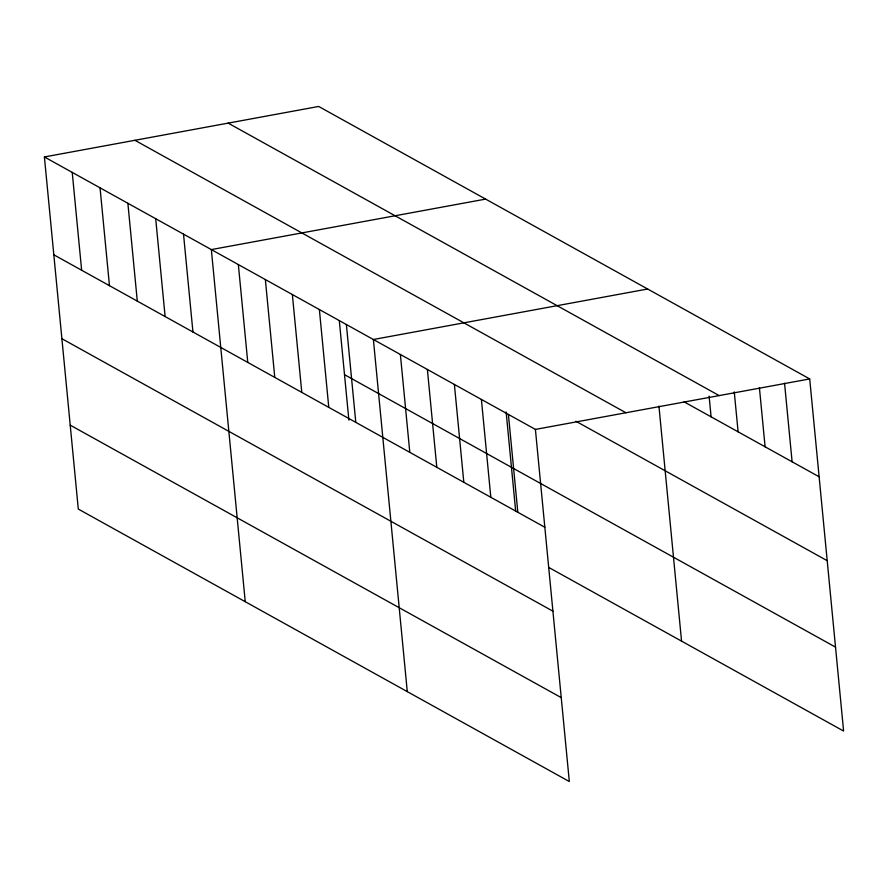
<?xml version="1.0" encoding="UTF-8"?>
<svg xmlns="http://www.w3.org/2000/svg" width="888" height="888" viewBox="0 0 888 888"><rect width="100%" height="100%" fill="white"/><g stroke="black" fill="none" stroke-linecap="round" stroke-linejoin="round"><path stroke-width="1.33" d="M44.4 156.954L535.409 429.415L569.319 781.54L78.299 509.068L44.4 156.954L318.681 106.46L809.701 378.932L843.6 731.046L548.884 567.51M485.625 199.101L211.344 249.595L245.243 601.709M647.663 289.011L373.382 339.505L407.281 691.619M535.409 429.415L809.701 378.932M228.172 123.132L719.18 395.593M684.093 401.842L819.113 476.778M134.909 140.293L625.929 412.754M575.924 421.256L827.194 560.683M344.511 374.669L835.519 647.13M53.824 254.801L544.832 527.261M61.905 338.716L552.913 611.177M70.23 425.163L561.238 697.624M784.548 383.239L792.107 461.782M759.395 387.545L765.101 446.797M734.254 391.852L738.106 431.812M709.101 396.159L711.099 416.827M658.94 406.116L681.562 641.125M508.402 414.43L517.826 512.276M506.127 411.921L515.695 511.322M481.396 399.445L490.82 497.291M454.39 384.46L463.814 482.306M427.383 369.475L436.807 467.321M400.377 354.49L409.801 452.336M346.376 324.52L355.788 422.366M339.305 320.635L348.884 420.068M319.369 309.535L328.782 407.381M292.363 294.55L301.787 392.396M265.357 279.565L274.781 377.411M238.35 264.58L247.774 362.426M183.516 234.155L192.94 332.001M155.7 218.714L165.113 316.561M127.872 203.274L137.296 301.121M100.044 187.834L109.468 285.681M72.228 172.394L81.641 270.241"/></g></svg>
